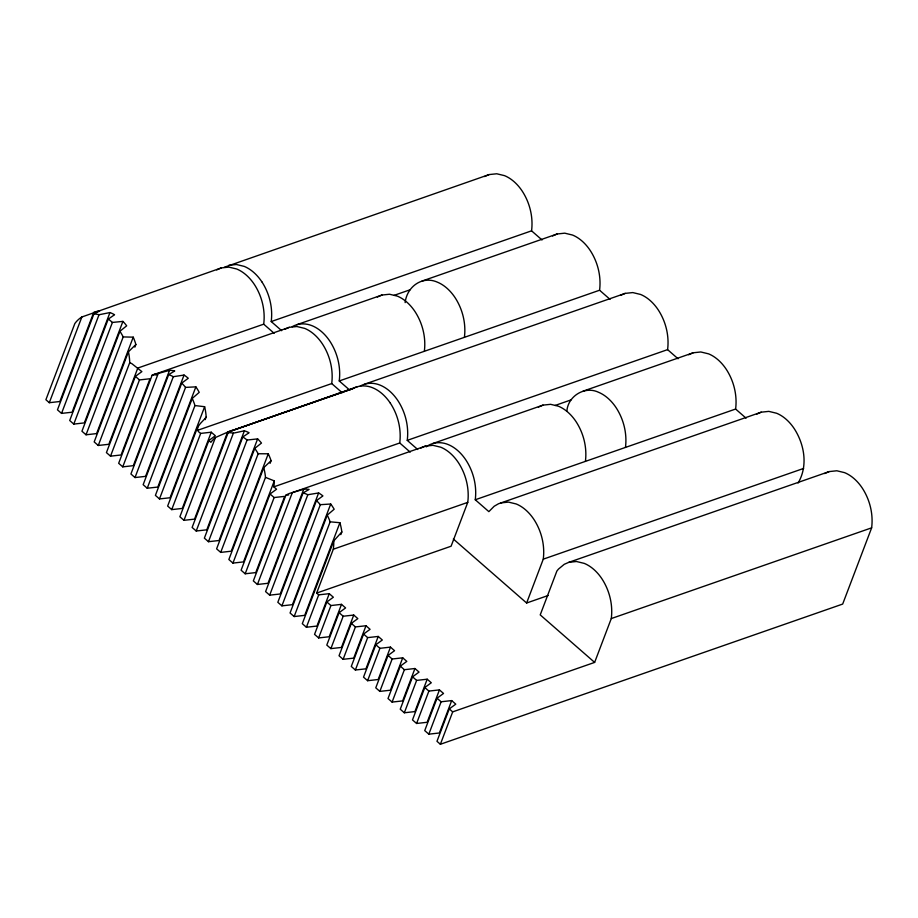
<?xml version="1.0" encoding="UTF-8"?>
<svg xmlns="http://www.w3.org/2000/svg" width="918" height="918" viewBox="0 0 918 918"><rect width="100%" height="100%" fill="white"/><g stroke="black" fill="none" stroke-linecap="round" stroke-linejoin="round"><path stroke-width="1.38" d="M204.634 406.72A43.972 30.409 70.8 0 1 206.171 416.967C203.222 421.741 192.149 428.408 200.686 433.399L211.255 432.206L215.34 435.763L208.845 440.525L179.882 516.754L183.967 520.322L194.536 519.129L227.572 432.16L352.719 388.704C358.743 385.147 366.351 385.112 372.719 387.798A40.323 27.873 70.8 0 1 390.368 403.209M274.172 333.314L263.707 324.169C265.463 310.364 261.928 296.032 254.332 284.408A40.323 27.873 70.8 0 0 236.683 268.997L228.892 267.115L221.295 267.918L81.863 316.985A45.131 31.201 70.8 0 0 74.863 323.503L45.9 399.732L49.297 402.704L59.865 401.51L93.739 312.361A43.089 29.789 70.8 0 1 99.683 310.995L93.888 313.933L57.467 409.83L61.54 413.398L72.109 412.205L109.965 312.556A40.587 28.068 70.8 0 1 114.566 314.748L108.232 319.108L69.711 420.524L73.784 424.093L84.353 422.9L122.92 321.392L112.398 322.436A40.197 27.781 70.8 0 0 108.232 319.108M281.688 330.698L271.223 321.552C272.979 307.748 269.444 293.416 261.848 281.792M342.184 392.709L331.719 383.575C333.486 369.77 329.952 355.438 322.344 343.814A40.323 27.873 70.8 0 0 304.696 328.392L296.904 326.521L289.308 327.324L152.147 375.187L118.674 463.292L122.76 466.86L133.328 465.667L169.543 370.344A41.7 28.825 70.8 0 1 174.73 370.964L168.66 374.647L130.918 473.986L135.003 477.555L145.572 476.362L184.048 375.06A40.208 27.792 70.8 0 1 188.27 378.262L181.741 383.104L143.162 484.681L147.236 488.238L157.816 487.056L195.867 386.857L185.551 387.396A40.3 27.861 70.8 0 0 181.741 383.104M349.701 390.093L339.235 380.959C340.991 367.154 337.457 352.81 329.86 341.198A40.323 27.873 70.8 0 0 312.212 325.775C305.843 323.102 298.247 323.125 292.222 326.682M410.197 452.115L399.743 442.981C401.499 429.165 397.964 414.833 390.368 403.209M417.713 449.499L407.248 440.365C409.003 426.549 405.469 412.216 397.873 400.592A40.323 27.873 70.8 0 0 380.224 385.181C373.856 382.496 366.259 382.531 360.235 386.088M424.346 351.296C426.101 337.491 422.567 323.159 414.97 311.535A40.323 27.873 70.8 0 0 397.322 296.112L389.53 294.242L381.934 295.045L296.824 324.697M464.405 337.342C466.16 323.538 462.626 309.194 455.03 297.57A40.323 27.873 70.8 0 0 437.381 282.159C422.257 275.457 406.938 286.646 405.136 302.607M568.873 562.309L576.47 561.506L584.261 563.388A40.323 27.873 70.8 0 1 601.921 578.799C609.506 590.423 613.052 604.755 611.285 618.56L594.635 662.406L540.22 614.888L556.882 571.042L558.477 569.08L564.272 564.295L568.873 562.309L829.229 471.577L836.826 470.773L844.617 472.655A40.323 27.873 70.8 0 1 862.266 488.066C869.862 499.69 873.397 514.023 871.641 527.839L842.678 604.067L440.376 744.269L436.979 741.296L449.281 708.903L455.776 704.152L451.69 700.583L439.389 732.977L428.821 734.17L424.736 730.602L437.037 698.219L443.532 693.457L439.447 689.9L427.145 722.282L416.577 723.476L412.492 719.907L424.793 687.525L431.288 682.762L427.203 679.205L414.902 711.588L404.333 712.781L400.248 709.212L412.561 676.83L419.044 672.079L414.959 668.511L402.658 700.893L392.089 702.086L388.016 698.529L400.317 666.135L406.8 661.385L402.727 657.816L390.414 690.21L379.845 691.392L375.772 687.834L388.073 655.441L394.556 650.69L390.483 647.121L378.182 679.515L367.602 680.708L363.528 677.14L375.829 644.757L382.313 639.995L378.239 636.438L365.938 668.82L355.369 670.014L351.284 666.445L363.585 634.063L370.069 629.312L365.995 625.743L353.694 658.126L343.125 659.319L339.04 655.75L351.342 623.368L357.836 618.617L353.751 615.049L341.45 647.442L330.882 648.624L326.797 645.067L339.098 612.673L345.593 607.923L341.507 604.354L329.206 636.748L318.638 637.93L314.553 634.372L326.854 601.979L333.349 597.228L329.264 593.671L318.695 594.853L316.653 593.074L451.094 546.221L467.755 502.375C469.511 488.571 465.977 474.239 458.38 462.615A40.323 27.873 70.8 0 0 440.732 447.192L432.94 445.322L425.344 446.125L292.326 492.61A43.743 30.237 70.8 0 0 285.9 495.192L253.345 580.91L257.419 584.479L267.999 583.286L303.732 489.202A41.998 29.032 70.8 0 1 309.079 489.432L303.055 492.955L265.589 591.605L269.662 595.162L280.231 593.98L318.615 492.955A40.266 27.838 70.8 0 1 322.918 495.915L316.446 500.631L277.833 602.3L281.906 605.857L292.475 604.664L330.709 504.016L320.336 504.682A40.231 27.815 70.8 0 0 316.446 500.631M798.075 483.052C808.173 466.08 804.512 444.553 794.254 428.672A40.323 27.873 70.8 0 0 776.605 413.249L768.814 411.379L761.217 412.182L498.497 503.764L494.171 506.266L488.858 511.636L475.26 499.759C477.016 485.955 473.481 471.623 465.885 459.998A40.323 27.873 70.8 0 0 448.236 444.576C441.11 441.524 432.401 442.086 426.147 446.871M542.033 239.965L531.568 230.831C533.324 217.027 529.789 202.683 522.193 191.07A40.323 27.873 70.8 0 0 504.544 175.648L496.753 173.777L489.156 174.569L224.21 267.287M453.354 539.015L526.622 603.011L543.272 559.165C545.028 545.349 541.494 531.017 533.897 519.393A40.323 27.873 70.8 0 0 516.249 503.982L508.457 502.1L500.861 502.903M610.045 299.371L599.58 290.226C601.336 276.421 597.802 262.089 590.205 250.465A40.323 27.873 70.8 0 0 572.557 235.054L564.765 233.172L557.169 233.975L421.993 281.08M585.409 461.375C587.164 447.571 583.63 433.239 576.034 421.614A40.323 27.873 70.8 0 0 558.385 406.192L550.593 404.322L542.997 405.125L432.848 443.509M625.468 447.422C627.224 433.606 623.689 419.274 616.093 407.649A40.323 27.873 70.8 0 0 598.444 392.238C584.938 385.755 568.173 395.922 566.888 410.862M678.058 358.766L667.593 349.632C669.36 335.827 665.825 321.495 658.229 309.871A40.323 27.873 70.8 0 0 640.569 294.449L632.789 292.578L625.181 293.381L364.836 384.103M746.07 418.172L735.616 409.038C737.372 395.222 733.838 380.89 726.241 369.265A40.323 27.873 70.8 0 0 708.593 353.855L700.801 351.973L693.205 352.776L583.056 391.16M49.297 402.704L81.863 316.985M61.54 413.398L99.018 314.748L109.965 312.556M73.784 424.093L112.398 322.436M119.914 331.283L81.943 431.219L86.028 434.788L96.597 433.594L133.236 337.158L123.196 336.929A41.058 28.378 70.8 0 0 119.914 331.283L126.673 325.81A40.346 27.896 70.8 0 0 122.92 321.392M86.028 434.788L123.196 336.929M133.236 337.158A42.331 29.273 70.8 0 1 135.875 344.502L128.428 351.789L94.187 441.914L98.272 445.471L108.84 444.289L137.803 368.049L263.707 324.169M134.866 347.153L135.875 344.502M98.272 445.471L129.725 362.69A44.225 30.569 70.8 0 0 128.428 351.789M135.394 376.369L106.431 452.608L110.516 456.166L121.084 454.972L150.036 378.744L139.467 379.937L135.394 376.369L141.877 371.618L131.963 363.746A80.784 49.285 -38 0 0 129.713 362.69M110.516 456.166L139.467 379.937M122.76 466.86L158.229 373.477L169.543 370.344M135.003 477.555L173.307 376.701L184.048 375.06M147.236 488.238L185.551 387.396M192.229 398.435L155.406 495.376L159.48 498.933L170.048 497.751L204.634 406.72L194.96 405.549A42.159 29.146 70.8 0 0 192.229 398.435L199.217 392.353A40.954 28.309 70.8 0 0 195.878 386.857M159.48 498.933L194.96 405.549M197.622 427.157L167.65 506.059L171.723 509.628L182.292 508.434L211.255 432.206M205.15 419.652L206.171 416.967M171.723 509.628L200.686 433.399M183.967 520.322L215.42 437.53L227.572 432.16A43.513 30.087 70.8 0 1 233.815 430.037L352.719 388.704M357.32 386.719L233.815 430.037L228.112 432.722L192.126 527.448L196.211 531.017L206.779 529.824L244.395 430.817A40.759 28.171 70.8 0 1 249.099 432.734L242.8 436.968L204.37 538.143L208.455 541.7L219.023 540.518L257.625 438.884A40.266 27.838 70.8 0 1 261.481 443.061L254.768 448.397L216.614 548.838L220.699 552.395L231.267 551.202L268.263 453.802L258.165 453.744A40.851 28.24 70.8 0 0 254.768 448.397M196.211 531.017L233.379 433.158L244.395 430.817M208.455 541.7L247.068 440.043L257.625 438.884M220.699 552.395L258.165 453.744M263.753 467.652L228.857 559.521L232.942 563.09L243.511 561.896L274.287 480.883L265.497 477.371A43.743 30.237 70.8 0 0 263.753 467.652L271.085 460.698A41.998 29.032 70.8 0 0 268.274 453.802M270.076 463.349L271.085 460.698M232.942 563.09L265.497 477.371M270.064 493.987L241.101 570.216L245.186 573.784L255.755 572.591L284.706 496.363L274.138 497.545L270.064 493.987L276.548 489.225L273.828 486.85A45.475 31.43 70.8 0 0 274.287 480.883M245.186 573.784L274.138 497.545M257.419 584.479L292.326 492.61L303.732 489.202M269.662 595.162L307.817 494.733L318.615 492.955M281.906 605.857L320.336 504.682M327.244 515.136L290.065 612.983L294.15 616.552L304.719 615.358L339.912 522.709L330.136 521.826A41.849 28.928 70.8 0 0 327.244 515.136L334.163 509.226A40.759 28.171 70.8 0 0 330.709 504.016M294.15 616.552L330.136 521.826M339.912 522.709A43.513 30.087 70.8 0 1 341.84 531.958L333.762 540.886L302.309 623.678L306.394 627.246L316.962 626.053L329.264 593.671M316.653 593.074L333.314 549.228A45.349 31.35 70.8 0 0 333.762 540.886M340.819 534.632L341.84 531.958M306.394 627.246L318.695 594.853M318.638 637.93L330.939 605.547L341.507 604.354M330.882 648.624L343.183 616.242L353.751 615.049M343.125 659.319L355.427 626.937L365.995 625.743M355.369 670.014L367.67 637.62L378.239 636.438M367.602 680.708L379.914 648.315L390.483 647.121M379.845 691.392L392.147 659.009L402.727 657.816M392.089 702.086L404.39 669.704L414.959 668.511M404.333 712.781L416.634 680.399L427.203 679.205M416.577 723.476L428.878 691.082L439.447 689.9M428.821 734.17L441.122 701.777L451.69 700.583M440.376 744.269L452.689 711.875L594.635 662.406M216.694 269.903L221.295 267.918M484.555 176.554L489.156 174.569M284.706 329.31L289.308 327.324M377.332 297.03L381.934 295.045M552.567 235.96L557.169 233.975M620.579 295.366L625.181 293.381M420.742 448.11L425.344 446.125M538.396 407.11L542.997 405.125M688.603 354.761L693.205 352.776M756.616 414.167L761.217 412.182M824.628 473.562L829.229 471.577M271.223 321.552L531.568 230.831M393.971 295.401L409.99 289.813M197.278 430.427L331.719 383.575M339.235 380.959L599.58 290.226M273.828 486.85L399.743 442.981M407.248 440.365L667.593 349.632M555.034 405.481L571.053 399.892M333.314 549.228L467.755 502.375M475.26 499.759L735.616 409.038M543.272 559.165L803.629 468.432M526.622 603.011L548.207 595.484M611.285 618.56L871.641 527.839M228.811 265.302L236.408 264.499L244.199 266.381A40.323 27.873 70.8 0 1 261.848 281.792M285.9 495.192L288.665 494.94M156.45 374.28L152.147 375.187A43.307 29.938 70.8 0 1 158.229 373.465M208.845 440.525L210.888 442.304A45.349 31.35 70.8 0 1 215.42 437.53M326.854 601.979L330.939 605.547M339.098 612.673L343.183 616.242M351.342 623.368L355.427 626.937M363.585 634.063L367.67 637.62M375.829 644.757L379.914 648.315M388.073 655.441L392.147 659.009M400.317 666.135L404.39 669.704M412.561 676.83L416.634 680.399M424.793 687.525L428.878 691.082M437.037 698.219L441.122 701.777M449.281 708.903L452.689 711.875M168.66 374.647A40.667 28.114 70.8 0 1 173.307 376.701M156.014 375.095A45.246 31.281 70.8 0 1 156.404 374.785M303.055 492.955A40.851 28.24 70.8 0 1 307.817 494.733M242.8 436.968A40.231 27.815 70.8 0 1 247.068 440.043M228.112 432.722A41.849 28.928 70.8 0 1 233.379 433.158M93.888 313.933A41.551 28.722 70.8 0 1 99.018 314.748"/></g></svg>
